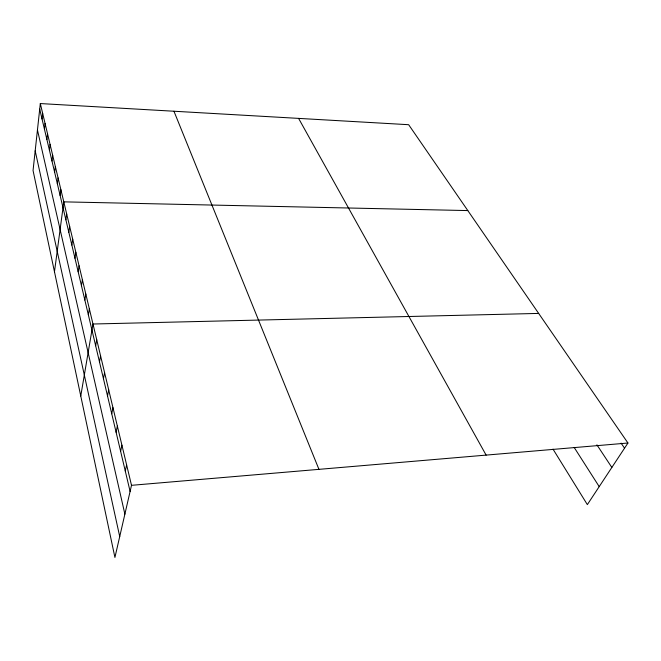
<?xml version="1.0" encoding="UTF-8"?>
<svg xmlns="http://www.w3.org/2000/svg" width="661" height="661" viewBox="0 0 661 661"><rect width="100%" height="100%" fill="white"/><g stroke="black" fill="none" stroke-linecap="round" stroke-linejoin="round"><path stroke-width="0.99" d="M40.313 103.562L33.05 170.521L114.923 557.438L131.506 485.323L40.313 103.562L408.655 124.706L627.95 443.019L587.348 504.616L553.009 449.133M42.048 118.988L42.668 113.386M44.436 129.093L45.072 123.467M46.881 139.463L47.542 133.803M49.401 150.097L50.071 144.404M51.979 161.011L52.673 155.294M54.632 172.215L55.342 166.465M57.35 183.725L58.085 177.941M60.143 195.549L60.903 189.732M54.475 271.77L63.795 201.853L467.823 210.578M65.885 219.807L66.687 213.941M68.827 232.259L69.653 226.368M71.851 245.057L72.702 239.142M74.966 258.22L75.841 252.279M78.163 271.762L79.072 265.796M81.46 285.701L82.394 279.71M84.848 300.044L85.814 294.038M88.343 314.826L89.342 308.794M80.766 396.005L92.978 324.014L538.665 313.421M95.663 345.769L96.721 339.696M99.489 361.972L100.588 355.882M103.447 378.687L104.578 372.589M107.528 395.947L108.701 389.841M111.742 413.786L112.957 407.672M116.096 432.22L117.361 426.097M120.608 451.281L121.913 445.159M125.268 471.012L126.623 464.89M131.506 485.323L627.95 443.019M621.092 443.118L624.546 448.183M596.916 444.836L611.846 467.451M574.161 447.406L599.205 486.62M298.598 118.385L486.124 455.107M173.942 111.23L318.949 469.351M39.71 109.123L130.101 491.437M37.454 129.969L124.879 514.142M35.19 150.84L119.724 536.567"/></g></svg>
